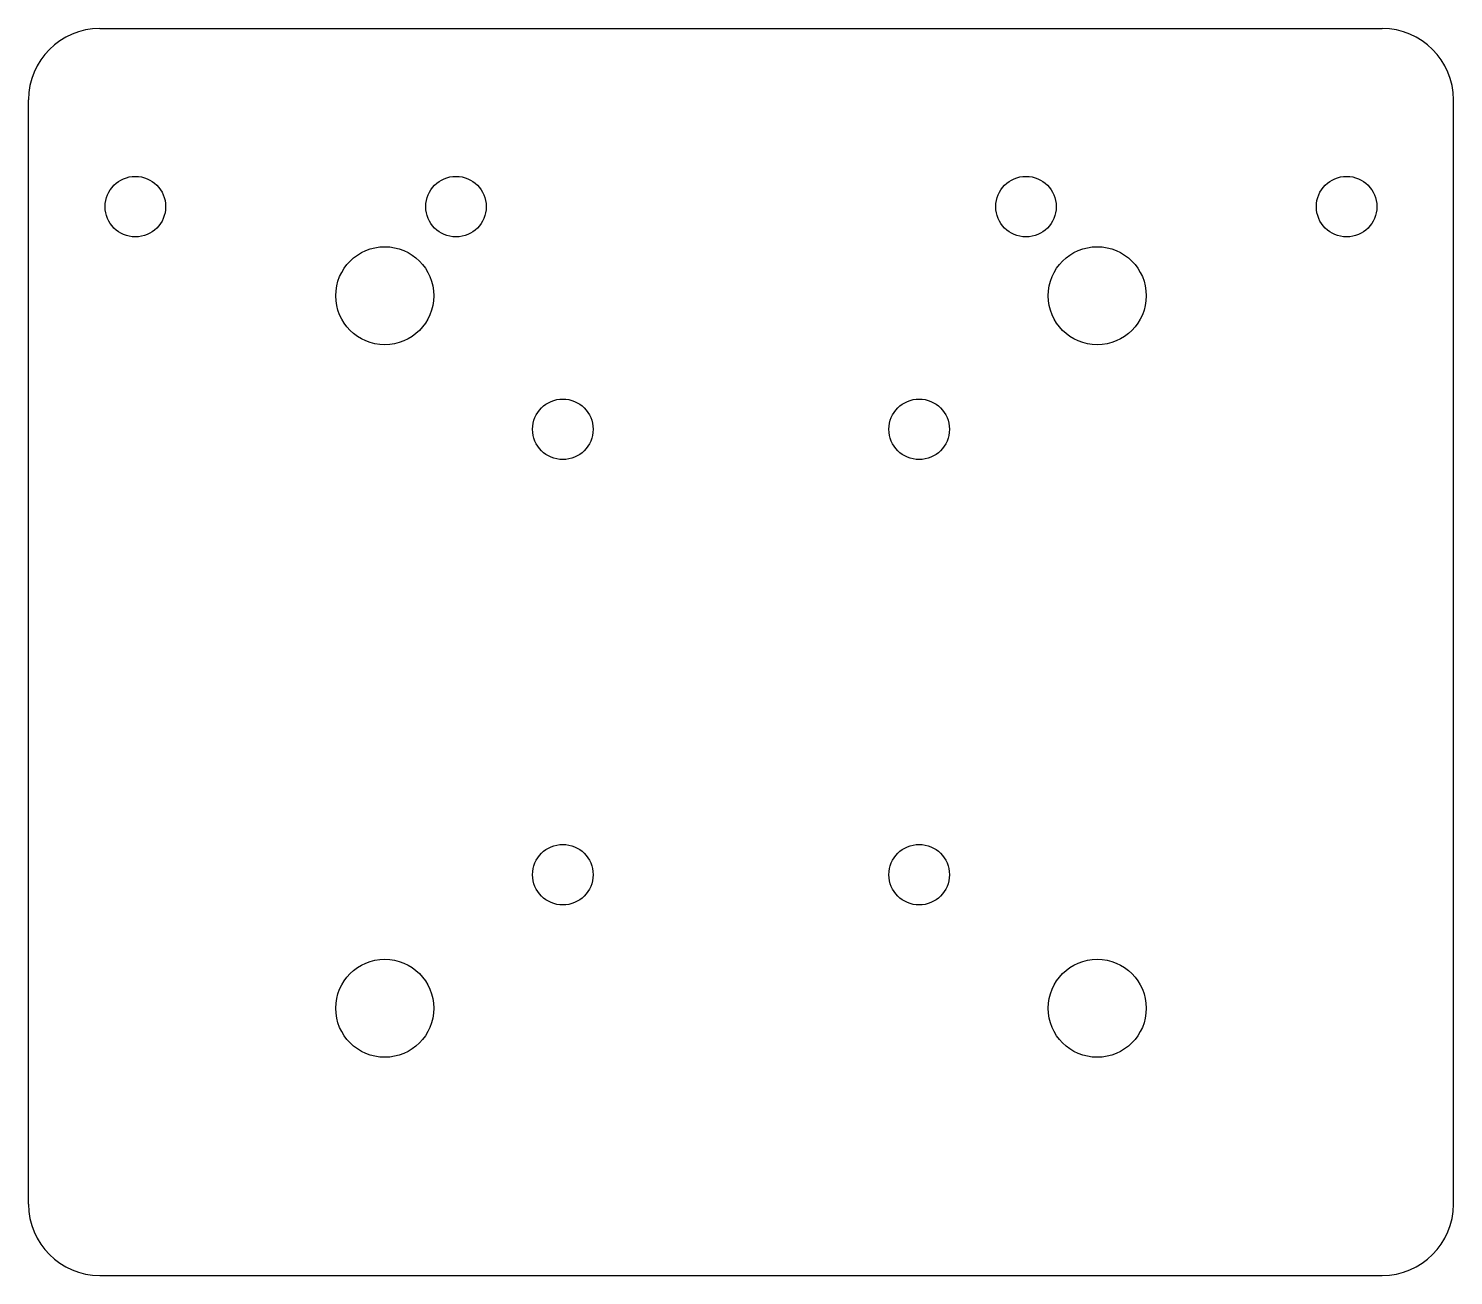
# Model space of a CAD drawing. Header units: millimetres. Extents: x -40 to 40, y -35 to 35.
import ezdxf

# ---------------------------------------------------------------- set-up
doc = ezdxf.new("R2010")
doc.units = ezdxf.units.MM

msp = doc.modelspace()

# ---------------------------------------------------------------- linework, layer by layer
for p, q in [((-36, 35), (36, 35)), ((-40, -31), (-40, 31)), ((40, -31), (40, 31)), ((-36, -35), (36, -35))]:
    msp.add_line(p, q)
for centre, radius in [((-34, 25), 1.7), ((-16, 25), 1.7), ((16, 25), 1.7), ((34, 25), 1.7), ((-20, 20), 2.75), ((20, 20), 2.75), ((-10, 12.5), 1.7), ((10, 12.5), 1.7), ((-10, -12.5), 1.7), ((10, -12.5), 1.7), ((-20, -20), 2.75), ((20, -20), 2.75)]:
    msp.add_circle(centre, radius)
for centre, start, end in [((-36, 31), 90, 180), ((36, 31), 0, 90), ((-36, -31), 180, 270), ((36, -31), 270, 360)]:
    msp.add_arc(centre, 4, start, end)

doc.saveas('drawing.dxf')
